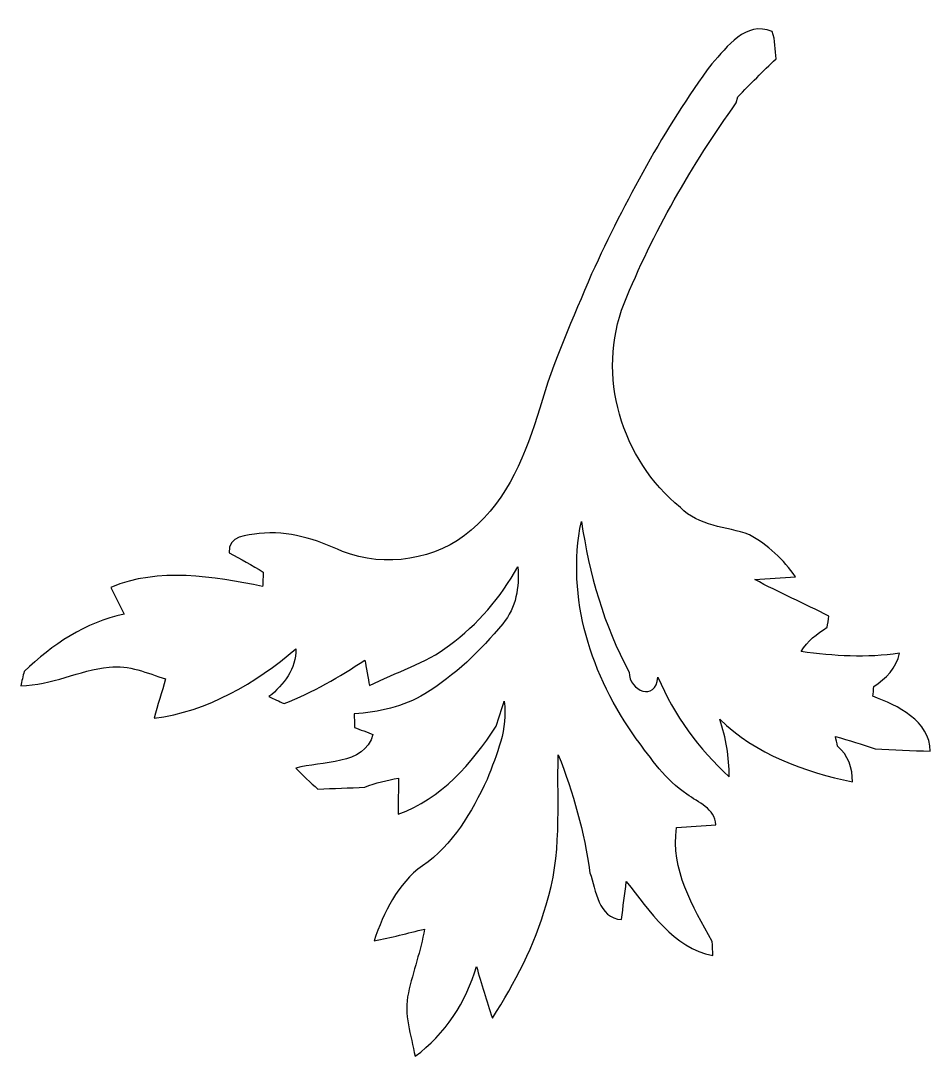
# Model space of a CAD drawing. Header units: centimetres. Extents: x -6 to 6.5, y -7.6 to 7.6.
# Drawn here: x 2.195 to 6.463, y -5.294 to -0.436 of the extents above; entities that cross this region are included whole.
import ezdxf

# ---------------------------------------------------------------- set-up
doc = ezdxf.new("R2010")
doc.units = ezdxf.units.CM
doc.header["$MEASUREMENT"] = 0
doc.layers.add('Camada 1', color=7, linetype='Continuous')

msp = doc.modelspace()

# ---------------------------------------------------------------- linework, layer by layer
at = {"layer": 'Camada 1', "color": 154}
msp.add_open_spline([(5.43772, -0.63816), (5.51144, -0.55879), (5.5954, -0.43638), (5.72135, -0.48648), (5.72135, -0.48648), (5.73687, -0.52775), (5.7351, -0.57255), (5.73933, -0.61595), (5.73933, -0.61595), (5.67796, -0.67344), (5.61869, -0.73306), (5.56012, -0.79375), (5.56012, -0.79375), (5.56012, -0.79375), (5.55308, -0.82196), (5.55308, -0.82196), (5.55308, -0.82196), (5.34317, -1.11371), (5.16149, -1.42909), (5.02673, -1.76318), (5.02673, -1.76318), (4.89374, -2.0962), (5.01473, -2.49624), (5.29061, -2.71955), (5.29061, -2.71955), (5.37632, -2.80846), (5.50545, -2.80882), (5.61481, -2.84726), (5.61481, -2.84726), (5.70018, -2.89594), (5.77603, -2.96298), (5.83106, -3.04517), (5.83106, -3.04517), (5.76721, -3.04906), (5.70335, -3.05328), (5.63986, -3.05788), (5.63986, -3.05788), (5.75415, -3.1182), (5.87233, -3.17112), (5.98769, -3.22967), (5.98769, -3.22967), (5.98557, -3.24238), (5.98099, -3.26813), (5.97887, -3.28083), (5.97887, -3.28083), (5.93231, -3.31257), (5.88539, -3.34573), (5.85752, -3.39583), (5.85752, -3.39583), (6.01062, -3.41595), (6.16513, -3.42723), (6.31859, -3.40289), (6.31859, -3.40289), (6.30485, -3.47345), (6.25474, -3.52071), (6.19831, -3.55988), (6.19831, -3.55988), (6.19724, -3.57116), (6.19512, -3.59339), (6.19407, -3.60469), (6.19407, -3.60469), (6.30977, -3.64912), (6.46077, -3.71968), (6.46324, -3.86291), (6.46324, -3.86291), (6.3768, -3.85974), (6.29002, -3.85726), (6.20394, -3.85197), (6.20394, -3.85197), (6.14257, -3.83046), (6.08083, -3.81175), (6.01873, -3.79377), (6.01873, -3.79377), (6.02085, -3.80505), (6.02543, -3.82763), (6.02755, -3.83892), (6.02755, -3.83892), (6.07835, -3.88126), (6.09811, -3.94194), (6.09847, -4.00719), (6.09847, -4.00719), (5.87269, -3.95851), (5.64339, -3.87772), (5.47546, -3.71298), (5.47546, -3.71298), (5.50509, -3.79976), (5.51992, -3.89078), (5.51956, -3.98322), (5.51956, -3.98322), (5.37669, -3.85197), (5.26133, -3.69429), (5.18512, -3.51542), (5.18512, -3.51542), (5.1756, -3.63078), (5.05001, -3.58245), (5.05037, -3.49144), (5.05037, -3.49144), (4.93041, -3.27271), (4.86375, -3.03035), (4.82599, -2.78482), (4.82599, -2.78482), (4.75156, -3.14359), (4.87327, -3.5133), (5.08353, -3.804), (5.08353, -3.804), (5.15408, -3.89748), (5.2204, -3.99979), (5.32165, -4.064), (5.32165, -4.064), (5.37279, -4.10527), (5.45394, -4.13032), (5.45747, -4.20758), (5.45747, -4.20758), (5.39608, -4.21252), (5.334, -4.21674), (5.27297, -4.22134), (5.27297, -4.22134), (5.24403, -4.41888), (5.34952, -4.59034), (5.43984, -4.7558), (5.43984, -4.7558), (5.44089, -4.77202), (5.44264, -4.80518), (5.44335, -4.82177), (5.44335, -4.82177), (5.25568, -4.78367), (5.14879, -4.61291), (5.03695, -4.47428), (5.03695, -4.47428), (5.02884, -4.5339), (5.02108, -4.59281), (5.01509, -4.65278), (5.01509, -4.65278), (4.90466, -4.64467), (4.89408, -4.5152), (4.86621, -4.43301), (4.86621, -4.43301), (4.83904, -4.24285), (4.78895, -4.05765), (4.71735, -3.87984), (4.71735, -3.87984), (4.71099, -4.11514), (4.73604, -4.35504), (4.66124, -4.58294), (4.66124, -4.58294), (4.60587, -4.77307), (4.5152, -4.94875), (4.40831, -5.11457), (4.40831, -5.11457), (4.38291, -5.03378), (4.35715, -4.95299), (4.33351, -4.87186), (4.33351, -4.87186), (4.2859, -5.03872), (4.18747, -5.19148), (4.046, -5.29378), (4.046, -5.29378), (4.02695, -5.19606), (3.99167, -5.09588), (4.01425, -4.99568), (4.01425, -4.99568), (4.03684, -4.89513), (4.07212, -4.79812), (4.09046, -4.69723), (4.09046, -4.69723), (4.01143, -4.71557), (3.93312, -4.7385), (3.85304, -4.75156), (3.85304, -4.75156), (3.89995, -4.61926), (3.96275, -4.4838), (4.08057, -4.40019), (4.08057, -4.40019), (4.22346, -4.30213), (4.31058, -4.14867), (4.3836, -3.99555), (4.3836, -3.99555), (4.42841, -3.87772), (4.4831, -3.75813), (4.46369, -3.62832), (4.46369, -3.62832), (4.45065, -3.66747), (4.43793, -3.70628), (4.4256, -3.7458), (4.4256, -3.7458), (4.3127, -3.91936), (4.16772, -4.08763), (3.96628, -4.15748), (3.96628, -4.15748), (3.96628, -4.10104), (3.96733, -4.04495), (3.9684, -3.98885), (3.9684, -3.98885), (3.91478, -3.99944), (3.86115, -4.01109), (3.81034, -4.03153), (3.81034, -4.03153), (3.73661, -4.03542), (3.66323, -4.03684), (3.58985, -4.04035), (3.58985, -4.04035), (3.55389, -4.00931), (3.5193, -3.97686), (3.48684, -3.94299), (3.48684, -3.94299), (3.60503, -3.90666), (3.80965, -3.93242), (3.8481, -3.78424), (3.8481, -3.78424), (3.82658, -3.77613), (3.78354, -3.7599), (3.76202, -3.75143), (3.76202, -3.75143), (3.76132, -3.73556), (3.76025, -3.70382), (3.75954, -3.68757), (3.75954, -3.68757), (3.87526, -3.67911), (3.99097, -3.65441), (4.09117, -3.59375), (4.09117, -3.59375), (4.23192, -3.50801), (4.35292, -3.39124), (4.45735, -3.2646), (4.45735, -3.2646), (4.52049, -3.18947), (4.53531, -3.09316), (4.5279, -2.99826), (4.5279, -2.99826), (4.44712, -3.14077), (4.33951, -3.26848), (4.20722, -3.36585), (4.20722, -3.36585), (4.09539, -3.45334), (3.95534, -3.49037), (3.83117, -3.55528), (3.83117, -3.55528), (3.82622, -3.52531), (3.81599, -3.46499), (3.8107, -3.435), (3.8107, -3.435), (3.6904, -3.51401), (3.56622, -3.58775), (3.4311, -3.63926), (3.4311, -3.63926), (3.40747, -3.62832), (3.38349, -3.61738), (3.35986, -3.6068), (3.35986, -3.6068), (3.43076, -3.55141), (3.4865, -3.47591), (3.48684, -3.38242), (3.48684, -3.38242), (3.29671, -3.54329), (3.07199, -3.677), (2.82081, -3.70804), (2.82081, -3.70804), (2.83739, -3.64596), (2.8575, -3.58563), (2.87513, -3.5239), (2.87513, -3.5239), (2.7894, -3.49673), (2.70262, -3.45687), (2.61055, -3.4685), (2.61055, -3.4685), (2.46873, -3.48262), (2.33961, -3.55458), (2.19533, -3.55564), (2.19533, -3.55564), (2.1992, -3.53905), (2.20732, -3.50626), (2.21121, -3.48967), (2.21121, -3.48967), (2.34385, -3.36232), (2.49836, -3.25825), (2.68076, -3.21944), (2.68076, -3.21944), (2.6603, -3.17782), (2.63913, -3.13584), (2.61866, -3.09457), (2.61866, -3.09457), (2.84127, -3.00002), (3.0995, -3.0427), (3.33058, -3.08997), (3.33058, -3.08997), (3.33128, -3.0734), (3.33269, -3.03988), (3.3334, -3.02294), (3.3334, -3.02294), (3.28083, -2.9912), (3.22757, -2.96016), (3.17324, -2.93263), (3.17324, -2.93263), (3.16618, -2.85009), (3.25895, -2.84973), (3.31399, -2.84198), (3.31399, -2.84198), (3.45015, -2.82468), (3.58281, -2.87019), (3.70521, -2.92559), (3.70521, -2.92559), (3.90525, -3.00389), (4.14548, -2.9665), (4.30954, -2.82645), (4.30954, -2.82645), (4.48168, -2.68111), (4.56776, -2.46379), (4.63091, -2.25319), (4.63091, -2.25319), (4.6937, -2.03658), (4.78649, -1.83091), (4.87432, -1.62382), (4.87432, -1.62382), (5.03344, -1.28023), (5.21229, -0.94368), (5.43772, -0.63816)], degree=3, knots=[0, 0, 0, 0, 0.0125, 0.0125, 0.0125, 0.0125, 0.025, 0.025, 0.025, 0.025, 0.0375, 0.0375, 0.0375, 0.0375, 0.05, 0.05, 0.05, 0.05, 0.0625, 0.0625, 0.0625, 0.0625, 0.075, 0.075, 0.075, 0.075, 0.0875, 0.0875, 0.0875, 0.0875, 0.1, 0.1, 0.1, 0.1, 0.1125, 0.1125, 0.1125, 0.1125, 0.125, 0.125, 0.125, 0.125, 0.1375, 0.1375, 0.1375, 0.1375, 0.15, 0.15, 0.15, 0.15, 0.1625, 0.1625, 0.1625, 0.1625, 0.175, 0.175, 0.175, 0.175, 0.1875, 0.1875, 0.1875, 0.1875, 0.2, 0.2, 0.2, 0.2, 0.2125, 0.2125, 0.2125, 0.2125, 0.225, 0.225, 0.225, 0.225, 0.2375, 0.2375, 0.2375, 0.2375, 0.25, 0.25, 0.25, 0.25, 0.2625, 0.2625, 0.2625, 0.2625, 0.275, 0.275, 0.275, 0.275, 0.2875, 0.2875, 0.2875, 0.2875, 0.3, 0.3, 0.3, 0.3, 0.3125, 0.3125, 0.3125, 0.3125, 0.325, 0.325, 0.325, 0.325, 0.3375, 0.3375, 0.3375, 0.3375, 0.35, 0.35, 0.35, 0.35, 0.3625, 0.3625, 0.3625, 0.3625, 0.375, 0.375, 0.375, 0.375, 0.3875, 0.3875, 0.3875, 0.3875, 0.4, 0.4, 0.4, 0.4, 0.4125, 0.4125, 0.4125, 0.4125, 0.425, 0.425, 0.425, 0.425, 0.4375, 0.4375, 0.4375, 0.4375, 0.45, 0.45, 0.45, 0.45, 0.4625, 0.4625, 0.4625, 0.4625, 0.475, 0.475, 0.475, 0.475, 0.4875, 0.4875, 0.4875, 0.4875, 0.5, 0.5, 0.5, 0.5, 0.5125, 0.5125, 0.5125, 0.5125, 0.525, 0.525, 0.525, 0.525, 0.5375, 0.5375, 0.5375, 0.5375, 0.55, 0.55, 0.55, 0.55, 0.5625, 0.5625, 0.5625, 0.5625, 0.575, 0.575, 0.575, 0.575, 0.5875, 0.5875, 0.5875, 0.5875, 0.6, 0.6, 0.6, 0.6, 0.6125, 0.6125, 0.6125, 0.6125, 0.625, 0.625, 0.625, 0.625, 0.6375, 0.6375, 0.6375, 0.6375, 0.65, 0.65, 0.65, 0.65, 0.6625, 0.6625, 0.6625, 0.6625, 0.675, 0.675, 0.675, 0.675, 0.6875, 0.6875, 0.6875, 0.6875, 0.7, 0.7, 0.7, 0.7, 0.7125, 0.7125, 0.7125, 0.7125, 0.725, 0.725, 0.725, 0.725, 0.7375, 0.7375, 0.7375, 0.7375, 0.75, 0.75, 0.75, 0.75, 0.7625, 0.7625, 0.7625, 0.7625, 0.775, 0.775, 0.775, 0.775, 0.7875, 0.7875, 0.7875, 0.7875, 0.8, 0.8, 0.8, 0.8, 0.8125, 0.8125, 0.8125, 0.8125, 0.825, 0.825, 0.825, 0.825, 0.8375, 0.8375, 0.8375, 0.8375, 0.85, 0.85, 0.85, 0.85, 0.8625, 0.8625, 0.8625, 0.8625, 0.875, 0.875, 0.875, 0.875, 0.8875, 0.8875, 0.8875, 0.8875, 0.9, 0.9, 0.9, 0.9, 0.9125, 0.9125, 0.9125, 0.9125, 0.925, 0.925, 0.925, 0.925, 0.9375, 0.9375, 0.9375, 0.9375, 0.95, 0.95, 0.95, 0.95, 0.9625, 0.9625, 0.9625, 0.9625, 0.975, 0.975, 0.975, 0.975, 1, 1, 1, 1], dxfattribs=at)

doc.saveas('drawing.dxf')
